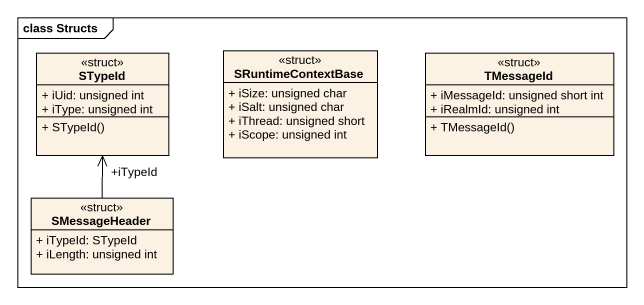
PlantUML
@startuml
mainframe class Structs
hide circle
hide empty members
skinparam classAttributeIconSize 0
class STypeId <<struct>> {
  + iUid: unsigned int
  + iType: unsigned int
  + STypeId()
}
class SRuntimeContextBase <<struct>> {
  + iSize: unsigned char
  + iSalt: unsigned char
  + iThread: unsigned short
  + iScope: unsigned int
}
class TMessageId <<struct>> {
  + iMessageId: unsigned short int
  + iRealmId: unsigned int
  + TMessageId()
}
class SMessageHeader <<struct>> {
  + iTypeId: STypeId
  + iLength: unsigned int
}
SMessageHeader -up-> "+iTypeId" STypeId
@enduml
